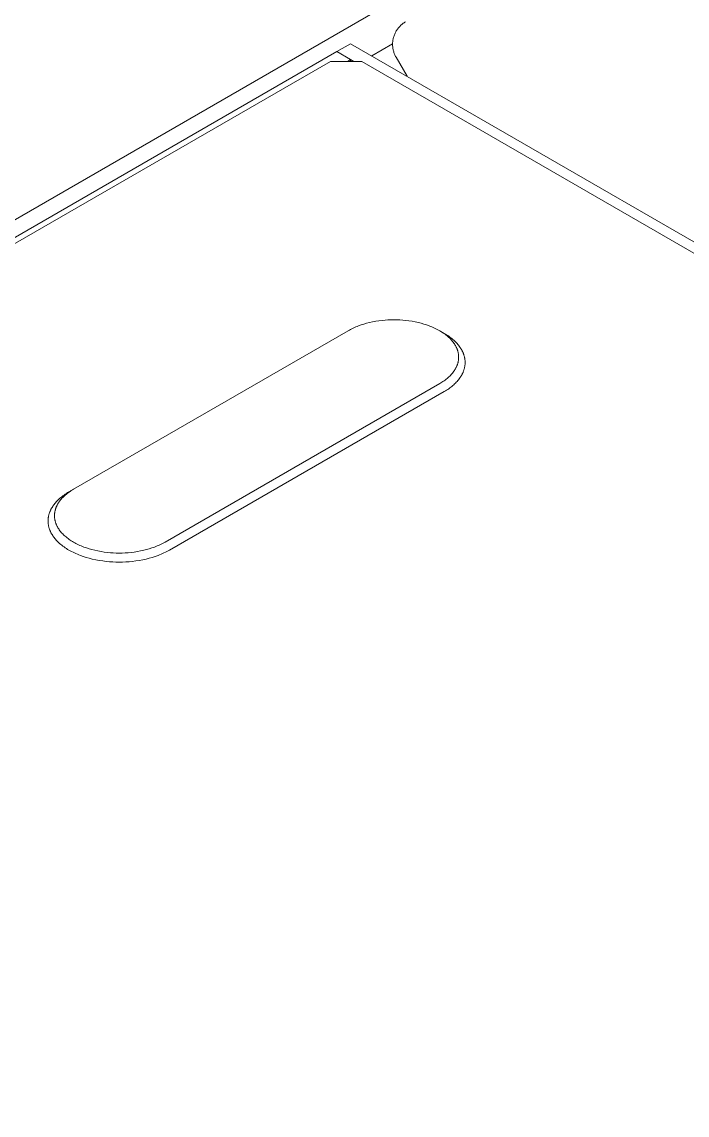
# Model space of a CAD drawing. Header units: inches. Extents: x -10 to 196, y -2 to 124.
# Drawn here: x 140.946 to 143.574, y 72.069 to 76.389 of the extents above; entities that cross this region are included whole.
import ezdxf

# ---------------------------------------------------------------- set-up
doc = ezdxf.new("R2010")
doc.units = ezdxf.units.IN
doc.layers.add('ZANO_R', color=7, linetype='Continuous', lineweight=0)

msp = doc.modelspace()

# ---------------------------------------------------------------- linework, layer by layer
at = {"layer": 'ZANO_R'}
for p, q in [((143.57104, 77.13845), (140.19432, 75.1889)), ((142.43093, 76.36116), (142.43304, 76.36389)), ((142.43304, 76.36389), (142.43525, 76.36655)), ((142.43525, 76.36655), (142.43754, 76.36913)), ((142.43754, 76.36913), (142.43992, 76.37163)), ((142.43992, 76.37163), (142.44238, 76.37406)), ((142.44238, 76.37406), (142.44493, 76.37639)), ((142.44493, 76.37639), (142.44755, 76.37864)), ((142.44755, 76.37864), (142.45025, 76.3808)), ((142.45025, 76.3808), (142.45301, 76.38287)), ((142.45301, 76.38287), (142.45585, 76.38485)), ((142.45585, 76.38485), (142.45875, 76.38672)), ((142.45875, 76.38672), (142.46171, 76.3885)), ((142.41203, 76.31712), (142.41267, 76.32051)), ((142.41267, 76.32051), (142.41342, 76.32389)), ((142.41342, 76.32389), (142.41428, 76.32723)), ((142.41428, 76.32723), (142.41526, 76.33054)), ((142.41526, 76.33054), (142.41635, 76.33382)), ((142.41635, 76.33382), (142.41755, 76.33706)), ((142.41755, 76.33706), (142.41886, 76.34026)), ((142.41886, 76.34026), (142.42028, 76.34341)), ((142.42028, 76.34341), (142.4218, 76.34651)), ((142.4218, 76.34651), (142.42342, 76.34956)), ((142.42342, 76.34956), (142.42515, 76.35255)), ((142.42515, 76.35255), (142.42698, 76.35549)), ((142.42698, 76.35549), (142.4289, 76.35835)), ((142.4289, 76.35835), (142.43093, 76.36116)), ((142.2449, 76.30214), (142.19066, 76.27082)), ((142.2449, 76.30214), (187.40963, 50.22627)), ((142.41058, 76.30144), (142.32834, 76.25396)), ((142.41057, 76.29993), (142.41063, 76.30338)), ((142.41063, 76.29658), (142.41057, 76.29993)), ((142.41063, 76.30338), (142.41081, 76.30683)), ((142.41079, 76.29324), (142.41063, 76.29658)), ((142.41106, 76.2899), (142.41079, 76.29324)), ((142.41081, 76.30683), (142.4111, 76.31027)), ((142.41145, 76.28658), (142.41106, 76.2899)), ((142.4111, 76.31027), (142.4115, 76.3137)), ((142.41194, 76.28326), (142.41145, 76.28658)), ((142.4115, 76.3137), (142.41203, 76.31712)), ((142.41254, 76.27997), (142.41194, 76.28326)), ((142.41324, 76.2767), (142.41254, 76.27997)), ((142.41406, 76.27345), (142.41324, 76.2767)), ((140.23161, 75.13977), (142.19066, 76.27082)), ((140.24417, 75.12322), (142.16509, 76.23226)), ((142.16509, 76.23226), (142.28855, 76.23226)), ((142.2449, 76.2395), (142.19066, 76.27082)), ((142.23234, 76.23226), (142.2449, 76.2395)), ((142.2449, 76.2395), (142.25745, 76.23226)), ((142.2449, 76.2395), (142.2449, 76.23226)), ((142.28855, 76.23226), (187.14901, 50.33205)), ((142.41498, 76.27024), (142.41406, 76.27345)), ((142.416, 76.26705), (142.41498, 76.27024)), ((142.41713, 76.2639), (142.416, 76.26705)), ((142.41836, 76.26079), (142.41713, 76.2639)), ((142.41969, 76.25771), (142.41836, 76.26079)), ((142.42112, 76.25469), (142.41969, 76.25771)), ((142.42265, 76.25171), (142.42112, 76.25469)), ((142.42427, 76.24879), (142.42265, 76.25171)), ((142.46776, 76.17346), (142.42427, 76.24879)), ((142.29734, 75.19462), (142.30814, 75.1977)), ((142.30814, 75.1977), (142.31903, 75.20044)), ((142.31903, 75.20044), (142.33143, 75.20315)), ((142.33143, 75.20315), (142.3439, 75.20546)), ((142.3439, 75.20546), (142.35645, 75.20738)), ((142.35645, 75.20738), (142.36905, 75.20892)), ((142.36905, 75.20892), (142.3807, 75.21001)), ((142.3807, 75.21001), (142.39238, 75.21079)), ((142.39238, 75.21079), (142.40407, 75.21126)), ((142.40407, 75.21126), (142.41577, 75.21142)), ((142.41577, 75.21142), (142.42748, 75.21126)), ((142.42748, 75.21126), (142.43917, 75.2108)), ((142.43917, 75.2108), (142.45085, 75.21001)), ((142.45085, 75.21001), (142.4625, 75.20892)), ((142.4625, 75.20892), (142.4751, 75.20738)), ((142.4751, 75.20738), (142.48765, 75.20546)), ((142.48765, 75.20546), (142.50012, 75.20315)), ((142.50012, 75.20315), (142.51252, 75.20044)), ((142.51252, 75.20044), (142.52341, 75.1977)), ((142.52341, 75.1977), (142.53421, 75.19462)), ((142.23497, 75.16817), (141.15022, 74.54189)), ((142.23497, 75.16817), (142.23992, 75.17096)), ((142.23992, 75.17096), (142.24493, 75.17363)), ((142.24493, 75.17363), (142.25, 75.17618)), ((142.25, 75.17618), (142.25512, 75.17864)), ((142.25512, 75.17864), (142.26029, 75.18098)), ((142.26029, 75.18098), (142.26551, 75.18323)), ((142.26551, 75.18323), (142.27077, 75.18537)), ((142.27077, 75.18537), (142.27606, 75.18742)), ((142.27606, 75.18742), (142.28664, 75.1912)), ((142.28664, 75.1912), (142.29734, 75.19462)), ((142.53421, 75.19462), (142.54491, 75.1912)), ((142.54491, 75.1912), (142.55548, 75.18742)), ((142.55548, 75.18742), (142.56078, 75.18538)), ((142.56078, 75.18538), (142.56604, 75.18323)), ((142.56604, 75.18323), (142.57126, 75.18098)), ((142.57126, 75.18098), (142.57643, 75.17864)), ((142.57643, 75.17864), (142.58155, 75.17619)), ((142.58155, 75.17619), (142.58662, 75.17363)), ((142.58662, 75.17363), (142.59163, 75.17096)), ((142.59163, 75.17096), (142.59658, 75.16817)), ((142.59658, 75.16817), (142.60099, 75.16556)), ((142.61466, 75.15774), (142.60082, 75.16573)), ((142.60099, 75.16556), (142.60534, 75.16286)), ((142.60534, 75.16286), (142.60963, 75.16005)), ((142.60963, 75.16005), (142.61385, 75.15715)), ((142.61385, 75.15715), (142.61799, 75.15413)), ((142.61466, 75.15774), (142.61929, 75.155)), ((142.61799, 75.15413), (142.62205, 75.15102)), ((142.61929, 75.155), (142.62381, 75.1522)), ((142.62381, 75.1522), (142.62821, 75.14934)), ((142.62205, 75.15102), (142.62603, 75.14779)), ((142.62603, 75.14779), (142.62992, 75.14445)), ((142.62821, 75.14934), (142.63249, 75.14642)), ((142.62992, 75.14445), (142.63303, 75.14163)), ((142.63249, 75.14642), (142.63665, 75.14344)), ((142.63303, 75.14163), (142.63607, 75.13873)), ((142.63607, 75.13873), (142.63903, 75.13575)), ((142.63665, 75.14344), (142.64069, 75.14041)), ((142.63903, 75.13575), (142.64191, 75.1327)), ((142.64069, 75.14041), (142.64461, 75.13732)), ((142.64191, 75.1327), (142.6447, 75.12956)), ((142.64461, 75.13732), (142.6484, 75.13419)), ((142.6447, 75.12956), (142.64739, 75.12634)), ((142.64739, 75.12634), (142.64998, 75.12303)), ((142.6484, 75.13419), (142.65206, 75.131)), ((142.64998, 75.12303), (142.65247, 75.11965)), ((142.65206, 75.131), (142.65559, 75.12776)), ((142.65247, 75.11965), (142.65476, 75.11629)), ((142.65476, 75.11629), (142.65693, 75.11285)), ((142.65559, 75.12776), (142.65898, 75.12447)), ((142.65693, 75.11285), (142.65798, 75.1111)), ((142.65798, 75.1111), (142.65899, 75.10934)), ((142.65898, 75.12447), (142.66225, 75.12114)), ((142.65899, 75.10934), (142.65997, 75.10756)), ((142.66225, 75.12114), (142.66537, 75.11777)), ((142.66537, 75.11777), (142.66836, 75.11436)), ((142.66836, 75.11436), (142.67121, 75.1109)), ((142.67121, 75.1109), (142.67391, 75.10741)), ((142.65997, 75.10756), (142.66091, 75.10576)), ((142.66091, 75.10576), (142.66182, 75.10394)), ((142.66182, 75.10394), (142.6627, 75.10211)), ((142.6627, 75.10211), (142.66354, 75.10026)), ((142.66354, 75.10026), (142.66434, 75.09839)), ((142.66434, 75.09839), (142.6651, 75.09651)), ((142.6651, 75.09651), (142.66583, 75.09461)), ((142.66583, 75.09461), (142.66651, 75.0927)), ((142.66651, 75.0927), (142.66716, 75.09077)), ((142.66716, 75.09077), (142.66767, 75.08913)), ((142.66767, 75.08913), (142.66815, 75.08749)), ((142.66815, 75.08749), (142.6686, 75.08583)), ((142.6686, 75.08583), (142.66901, 75.08417)), ((142.66901, 75.08417), (142.6694, 75.0825)), ((142.6694, 75.0825), (142.66976, 75.08082)), ((142.66976, 75.08082), (142.67008, 75.07913)), ((142.67008, 75.07913), (142.67037, 75.07744)), ((142.67037, 75.07744), (142.67063, 75.07575)), ((142.67063, 75.07575), (142.67085, 75.07405)), ((142.67085, 75.07405), (142.67105, 75.07234)), ((142.67105, 75.07234), (142.6712, 75.07063)), ((142.6712, 75.07063), (142.67133, 75.06893)), ((142.67133, 75.06893), (142.67142, 75.06721)), ((142.67142, 75.06721), (142.67147, 75.0655)), ((142.67391, 75.10741), (142.67668, 75.10358)), ((142.67668, 75.10358), (142.678, 75.10166)), ((142.678, 75.10166), (142.67927, 75.09972)), ((142.67927, 75.09972), (142.6805, 75.09777)), ((142.6805, 75.09777), (142.68169, 75.09582)), ((142.68169, 75.09582), (142.68284, 75.09385)), ((142.68284, 75.09385), (142.68394, 75.09188)), ((142.68394, 75.09188), (142.685, 75.0899)), ((142.685, 75.0899), (142.68602, 75.08791)), ((142.68602, 75.08791), (142.68699, 75.08592)), ((142.68699, 75.08592), (142.68792, 75.08391)), ((142.68792, 75.08391), (142.6888, 75.0819)), ((142.6888, 75.0819), (142.68964, 75.07989)), ((142.68964, 75.07989), (142.69043, 75.07787)), ((142.69043, 75.07787), (142.69118, 75.07584)), ((142.69118, 75.07584), (142.69189, 75.07381)), ((142.69189, 75.07381), (142.69255, 75.07177)), ((142.69255, 75.07177), (142.69317, 75.06973)), ((142.69317, 75.06973), (142.69374, 75.06768)), ((142.69374, 75.06768), (142.69427, 75.06563)), ((142.66182, 75.02363), (142.66091, 75.02182)), ((142.6627, 75.02547), (142.66182, 75.02363)), ((142.66354, 75.02732), (142.6627, 75.02547)), ((142.66434, 75.02918), (142.66354, 75.02732)), ((142.6651, 75.03107), (142.66434, 75.02918)), ((142.66583, 75.03296), (142.6651, 75.03107)), ((142.66651, 75.03488), (142.66583, 75.03296)), ((142.66715, 75.0368), (142.66651, 75.03488)), ((142.66766, 75.03844), (142.66715, 75.0368)), ((142.66815, 75.04009), (142.66766, 75.03844)), ((142.66859, 75.04174), (142.66815, 75.04009)), ((142.66901, 75.04341), (142.66859, 75.04174)), ((142.6694, 75.04508), (142.66901, 75.04341)), ((142.66976, 75.04676), (142.6694, 75.04508)), ((142.67008, 75.04844), (142.66976, 75.04676)), ((142.67037, 75.05013), (142.67008, 75.04844)), ((142.67063, 75.05183), (142.67037, 75.05013)), ((142.67085, 75.05353), (142.67063, 75.05183)), ((142.67105, 75.05523), (142.67085, 75.05353)), ((142.6712, 75.05694), (142.67105, 75.05523)), ((142.67133, 75.05865), (142.6712, 75.05694)), ((142.67142, 75.06036), (142.67133, 75.05865)), ((142.67147, 75.06207), (142.67142, 75.06036)), ((142.67147, 75.0655), (142.67149, 75.06379)), ((142.67149, 75.06379), (142.67147, 75.06207)), ((142.69427, 75.06563), (142.69475, 75.06358)), ((142.69475, 75.06358), (142.69518, 75.06152)), ((142.69518, 75.0243), (142.69475, 75.02224)), ((142.69518, 75.06152), (142.69557, 75.05946)), ((142.69557, 75.02636), (142.69518, 75.0243)), ((142.69557, 75.05946), (142.69592, 75.0574)), ((142.69592, 75.02842), (142.69557, 75.02636)), ((142.69592, 75.0574), (142.69622, 75.05533)), ((142.69622, 75.03049), (142.69592, 75.02842)), ((142.69622, 75.05533), (142.69647, 75.05326)), ((142.69647, 75.03255), (142.69622, 75.03049)), ((142.69647, 75.05326), (142.69668, 75.0512)), ((142.69668, 75.03462), (142.69647, 75.03255)), ((142.69668, 75.0512), (142.69684, 75.04913)), ((142.69684, 75.03669), (142.69668, 75.03462)), ((142.69684, 75.04913), (142.69696, 75.04705)), ((142.69696, 75.03877), (142.69684, 75.03669)), ((142.69696, 75.04705), (142.69703, 75.04498)), ((142.69703, 75.04084), (142.69696, 75.03877)), ((142.69703, 75.04498), (142.69705, 75.04291)), ((142.69705, 75.04291), (142.69703, 75.04084)), ((142.62603, 74.97978), (142.62205, 74.97656)), ((142.62992, 74.98312), (142.62603, 74.97978)), ((142.63303, 74.98594), (142.62992, 74.98312)), ((142.63607, 74.98884), (142.63303, 74.98594)), ((142.63903, 74.99182), (142.63607, 74.98884)), ((142.64191, 74.99488), (142.63903, 74.99182)), ((142.6447, 74.99802), (142.64191, 74.99488)), ((142.64739, 75.00124), (142.6447, 74.99802)), ((142.64998, 75.00454), (142.64739, 75.00124)), ((142.65247, 75.00793), (142.64998, 75.00454)), ((142.65476, 75.01129), (142.65247, 75.00793)), ((142.65693, 75.01472), (142.65476, 75.01129)), ((142.65798, 75.01647), (142.65693, 75.01472)), ((142.65899, 75.01824), (142.65798, 75.01647)), ((142.65997, 75.02002), (142.65899, 75.01824)), ((142.66091, 75.02182), (142.65997, 75.02002)), ((142.67668, 74.98224), (142.67391, 74.97841)), ((142.678, 74.98416), (142.67668, 74.98224)), ((142.67927, 74.9861), (142.678, 74.98416)), ((142.6805, 74.98805), (142.67927, 74.9861)), ((142.68169, 74.99), (142.6805, 74.98805)), ((142.68284, 74.99197), (142.68169, 74.99)), ((142.68394, 74.99394), (142.68284, 74.99197)), ((142.685, 74.99592), (142.68394, 74.99394)), ((142.68602, 74.99791), (142.685, 74.99592)), ((142.68699, 74.9999), (142.68602, 74.99791)), ((142.68791, 75.00191), (142.68699, 74.9999)), ((142.6888, 75.00392), (142.68791, 75.00191)), ((142.68964, 75.00593), (142.6888, 75.00392)), ((142.69043, 75.00795), (142.68964, 75.00593)), ((142.69118, 75.00998), (142.69043, 75.00795)), ((142.69189, 75.01201), (142.69118, 75.00998)), ((142.69255, 75.01405), (142.69189, 75.01201)), ((142.69317, 75.01609), (142.69255, 75.01405)), ((142.69374, 75.01814), (142.69317, 75.01609)), ((142.69427, 75.02019), (142.69374, 75.01814)), ((142.69475, 75.02224), (142.69427, 75.02019)), ((142.59658, 74.9594), (141.51183, 74.33312)), ((142.60099, 74.96201), (142.59658, 74.9594)), ((142.60534, 74.96472), (142.60099, 74.96201)), ((142.60963, 74.96752), (142.60534, 74.96472)), ((142.61385, 74.97043), (142.60963, 74.96752)), ((142.61799, 74.97344), (142.61385, 74.97043)), ((142.62205, 74.97656), (142.61799, 74.97344)), ((142.62821, 74.93648), (142.62381, 74.93362)), ((142.63249, 74.9394), (142.62821, 74.93648)), ((142.63665, 74.94238), (142.63249, 74.9394)), ((142.64069, 74.94541), (142.63665, 74.94238)), ((142.64461, 74.94849), (142.64069, 74.94541)), ((142.6484, 74.95163), (142.64461, 74.94849)), ((142.65206, 74.95482), (142.6484, 74.95163)), ((142.65559, 74.95806), (142.65206, 74.95482)), ((142.65899, 74.96135), (142.65559, 74.95806)), ((142.66225, 74.96468), (142.65899, 74.96135)), ((142.66537, 74.96805), (142.66225, 74.96468)), ((142.66836, 74.97146), (142.66537, 74.96805)), ((142.67121, 74.97492), (142.66836, 74.97146)), ((142.67391, 74.97841), (142.67121, 74.97492)), ((142.61466, 74.92808), (141.52991, 74.3018)), ((142.61929, 74.93082), (142.61466, 74.92808)), ((142.62381, 74.93362), (142.61929, 74.93082)), ((141.09202, 74.50224), (141.09544, 74.50534)), ((141.09544, 74.50534), (141.09971, 74.50901)), ((141.09971, 74.50901), (141.10408, 74.51255)), ((141.1021, 74.50328), (141.10489, 74.50642)), ((141.10408, 74.51255), (141.10855, 74.51598)), ((141.10489, 74.50642), (141.10777, 74.50947)), ((141.10777, 74.50947), (141.11073, 74.51245)), ((141.10855, 74.51598), (141.1131, 74.51929)), ((141.11073, 74.51245), (141.11377, 74.51535)), ((141.1131, 74.51929), (141.11774, 74.52249)), ((141.11377, 74.51535), (141.11688, 74.51817)), ((141.11688, 74.51817), (141.12077, 74.52151)), ((141.11774, 74.52249), (141.12245, 74.52557)), ((141.12077, 74.52151), (141.12475, 74.52474)), ((141.12245, 74.52557), (141.12723, 74.52855)), ((141.12475, 74.52474), (141.12881, 74.52785)), ((141.12723, 74.52855), (141.13207, 74.53141)), ((141.12881, 74.52785), (141.13295, 74.53087)), ((141.13207, 74.53141), (141.14599, 74.53945)), ((141.13295, 74.53087), (141.13717, 74.53377)), ((141.13717, 74.53377), (141.14146, 74.53658)), ((141.14146, 74.53658), (141.14581, 74.53928)), ((141.14581, 74.53928), (141.15022, 74.54189)), ((141.06037, 74.4608), (141.06138, 74.4628)), ((141.06138, 74.4628), (141.06241, 74.46478)), ((141.06241, 74.46478), (141.06349, 74.46674)), ((141.06349, 74.46674), (141.0646, 74.46868)), ((141.0646, 74.46868), (141.06575, 74.4706)), ((141.06575, 74.4706), (141.06814, 74.47438)), ((141.06814, 74.47438), (141.07067, 74.47807)), ((141.07067, 74.47807), (141.07339, 74.4818)), ((141.07339, 74.4818), (141.07624, 74.48543)), ((141.07624, 74.48543), (141.0792, 74.48897)), ((141.07821, 74.45955), (141.07865, 74.46121)), ((141.07865, 74.46121), (141.07914, 74.46285)), ((141.07914, 74.46285), (141.07965, 74.46449)), ((141.0792, 74.48897), (141.08226, 74.49242)), ((141.07965, 74.46449), (141.08029, 74.46642)), ((141.08029, 74.46642), (141.08097, 74.46833)), ((141.08097, 74.46833), (141.0817, 74.47023)), ((141.0817, 74.47023), (141.08246, 74.47211)), ((141.08226, 74.49242), (141.08543, 74.49578)), ((141.08246, 74.47211), (141.08326, 74.47398)), ((141.08326, 74.47398), (141.0841, 74.47583)), ((141.0841, 74.47583), (141.08498, 74.47766)), ((141.08498, 74.47766), (141.08589, 74.47948)), ((141.08543, 74.49578), (141.08868, 74.49905)), ((141.08589, 74.47948), (141.08683, 74.48128)), ((141.08683, 74.48128), (141.08781, 74.48306)), ((141.08781, 74.48306), (141.08882, 74.48482)), ((141.08868, 74.49905), (141.09202, 74.50224)), ((141.08882, 74.48482), (141.08987, 74.48657)), ((141.08987, 74.48657), (141.09204, 74.49001)), ((141.09204, 74.49001), (141.09433, 74.49337)), ((141.09433, 74.49337), (141.09682, 74.49675)), ((141.09682, 74.49675), (141.09941, 74.50006)), ((141.09941, 74.50006), (141.1021, 74.50328)), ((141.04974, 74.41663), (141.04976, 74.41852)), ((141.04976, 74.41852), (141.04982, 74.4204)), ((141.04982, 74.4204), (141.04992, 74.42228)), ((141.04992, 74.42228), (141.05005, 74.42416)), ((141.05005, 74.42416), (141.05023, 74.42604)), ((141.05023, 74.42604), (141.05044, 74.42792)), ((141.05044, 74.42792), (141.05069, 74.42979)), ((141.05069, 74.42979), (141.05097, 74.43165)), ((141.05097, 74.43165), (141.05129, 74.43351)), ((141.05129, 74.43351), (141.05165, 74.43536)), ((141.05165, 74.43536), (141.05204, 74.43721)), ((141.05204, 74.43721), (141.05246, 74.43905)), ((141.05246, 74.43905), (141.05292, 74.44088)), ((141.05292, 74.44088), (141.05342, 74.4427)), ((141.05342, 74.4427), (141.05395, 74.44451)), ((141.05395, 74.44451), (141.05451, 74.44631)), ((141.05451, 74.44631), (141.05522, 74.44843)), ((141.05522, 74.44843), (141.05597, 74.45054)), ((141.05597, 74.45054), (141.05677, 74.45262)), ((141.05677, 74.45262), (141.05761, 74.45469)), ((141.05761, 74.45469), (141.05849, 74.45675)), ((141.05849, 74.45675), (141.05941, 74.45878)), ((141.05941, 74.45878), (141.06037, 74.4608)), ((141.07531, 74.43751), (141.07533, 74.43922)), ((141.07533, 74.43579), (141.07531, 74.43751)), ((141.07533, 74.43922), (141.07538, 74.44093)), ((141.07538, 74.43408), (141.07533, 74.43579)), ((141.07538, 74.44093), (141.07547, 74.44265)), ((141.07547, 74.43237), (141.07538, 74.43408)), ((141.07547, 74.44265), (141.0756, 74.44436)), ((141.0756, 74.43066), (141.07547, 74.43237)), ((141.0756, 74.44436), (141.07575, 74.44606)), ((141.07575, 74.42895), (141.0756, 74.43066)), ((141.07575, 74.44606), (141.07595, 74.44777)), ((141.07595, 74.42725), (141.07575, 74.42895)), ((141.07595, 74.44777), (141.07617, 74.44947)), ((141.07617, 74.42555), (141.07595, 74.42725)), ((141.07617, 74.44947), (141.07643, 74.45116)), ((141.07643, 74.42385), (141.07617, 74.42555)), ((141.07643, 74.45116), (141.07672, 74.45285)), ((141.07672, 74.42216), (141.07643, 74.42385)), ((141.07672, 74.45285), (141.07704, 74.45454)), ((141.07704, 74.42048), (141.07672, 74.42216)), ((141.07704, 74.45454), (141.0774, 74.45622)), ((141.0774, 74.4188), (141.07704, 74.42048)), ((141.0774, 74.45622), (141.07779, 74.45789)), ((141.07779, 74.41713), (141.0774, 74.4188)), ((141.07779, 74.45789), (141.07821, 74.45955)), ((141.04976, 74.41475), (141.04974, 74.41663)), ((141.04982, 74.41286), (141.04976, 74.41475)), ((141.04992, 74.41098), (141.04982, 74.41286)), ((141.05005, 74.4091), (141.04992, 74.41098)), ((141.05023, 74.40722), (141.05005, 74.4091)), ((141.05044, 74.40534), (141.05023, 74.40722)), ((141.05068, 74.40347), (141.05044, 74.40534)), ((141.05097, 74.40161), (141.05068, 74.40347)), ((141.05129, 74.39975), (141.05097, 74.40161)), ((141.05164, 74.3979), (141.05129, 74.39975)), ((141.05204, 74.39605), (141.05164, 74.3979)), ((141.05246, 74.39421), (141.05204, 74.39605)), ((141.05292, 74.39238), (141.05246, 74.39421)), ((141.05342, 74.39056), (141.05292, 74.39238)), ((141.05394, 74.38875), (141.05342, 74.39056)), ((141.05451, 74.38695), (141.05394, 74.38875)), ((141.05521, 74.38483), (141.05451, 74.38695)), ((141.05597, 74.38272), (141.05521, 74.38483)), ((141.05676, 74.38064), (141.05597, 74.38272)), ((141.0576, 74.37857), (141.05676, 74.38064)), ((141.05849, 74.37651), (141.0576, 74.37857)), ((141.05941, 74.37448), (141.05849, 74.37651)), ((141.0782, 74.41546), (141.07779, 74.41713)), ((141.07865, 74.41381), (141.0782, 74.41546)), ((141.07913, 74.41216), (141.07865, 74.41381)), ((141.07964, 74.41052), (141.07913, 74.41216)), ((141.08029, 74.4086), (141.07964, 74.41052)), ((141.08097, 74.40668), (141.08029, 74.4086)), ((141.0817, 74.40479), (141.08097, 74.40668)), ((141.08246, 74.4029), (141.0817, 74.40479)), ((141.08326, 74.40104), (141.08246, 74.4029)), ((141.0841, 74.39919), (141.08326, 74.40104)), ((141.08498, 74.39735), (141.0841, 74.39919)), ((141.08589, 74.39554), (141.08498, 74.39735)), ((141.08683, 74.39374), (141.08589, 74.39554)), ((141.08781, 74.39195), (141.08683, 74.39374)), ((141.08882, 74.39019), (141.08781, 74.39195)), ((141.08987, 74.38844), (141.08882, 74.39019)), ((141.09204, 74.38501), (141.08987, 74.38844)), ((141.09433, 74.38165), (141.09204, 74.38501)), ((141.09682, 74.37826), (141.09433, 74.38165)), ((141.09941, 74.37496), (141.09682, 74.37826)), ((141.1021, 74.37174), (141.09941, 74.37496)), ((141.06037, 74.37246), (141.05941, 74.37448)), ((141.06137, 74.37046), (141.06037, 74.37246)), ((141.06241, 74.36848), (141.06137, 74.37046)), ((141.06349, 74.36652), (141.06241, 74.36848)), ((141.0646, 74.36458), (141.06349, 74.36652)), ((141.06575, 74.36266), (141.0646, 74.36458)), ((141.06814, 74.35888), (141.06575, 74.36266)), ((141.07066, 74.35519), (141.06814, 74.35888)), ((141.07339, 74.35146), (141.07066, 74.35519)), ((141.07624, 74.34783), (141.07339, 74.35146)), ((141.07921, 74.34428), (141.07624, 74.34783)), ((141.08227, 74.34083), (141.07921, 74.34428)), ((141.08544, 74.33747), (141.08227, 74.34083)), ((141.0887, 74.33419), (141.08544, 74.33747)), ((141.09204, 74.331), (141.0887, 74.33419)), ((141.10489, 74.3686), (141.1021, 74.37174)), ((141.10777, 74.36554), (141.10489, 74.3686)), ((141.11073, 74.36256), (141.10777, 74.36554)), ((141.11377, 74.35966), (141.11073, 74.36256)), ((141.11688, 74.35684), (141.11377, 74.35966)), ((141.12077, 74.3535), (141.11688, 74.35684)), ((141.12475, 74.35028), (141.12077, 74.3535)), ((141.12881, 74.34716), (141.12475, 74.35028)), ((141.13295, 74.34415), (141.12881, 74.34716)), ((141.13717, 74.34124), (141.13295, 74.34415)), ((141.14146, 74.33844), (141.13717, 74.34124)), ((141.14581, 74.33573), (141.14146, 74.33844)), ((141.15022, 74.33312), (141.14581, 74.33573)), ((141.15517, 74.33034), (141.15022, 74.33312)), ((141.51183, 74.33312), (141.50688, 74.33034)), ((141.09547, 74.3279), (141.09204, 74.331)), ((141.09974, 74.32423), (141.09547, 74.3279)), ((141.10412, 74.32068), (141.09974, 74.32423)), ((141.10859, 74.31725), (141.10412, 74.32068)), ((141.11315, 74.31394), (141.10859, 74.31725)), ((141.11779, 74.31074), (141.11315, 74.31394)), ((141.1225, 74.30765), (141.11779, 74.31074)), ((141.12729, 74.30467), (141.1225, 74.30765)), ((141.13214, 74.3018), (141.12729, 74.30467)), ((141.13759, 74.29874), (141.13214, 74.3018)), ((141.1431, 74.29581), (141.13759, 74.29874)), ((141.14867, 74.29299), (141.1431, 74.29581)), ((141.15431, 74.29029), (141.14867, 74.29299)), ((141.15999, 74.28771), (141.15431, 74.29029)), ((141.16018, 74.32767), (141.15517, 74.33034)), ((141.16525, 74.32511), (141.16018, 74.32767)), ((141.17037, 74.32266), (141.16525, 74.32511)), ((141.17554, 74.32031), (141.17037, 74.32266)), ((141.18076, 74.31806), (141.17554, 74.32031)), ((141.18602, 74.31592), (141.18076, 74.31806)), ((141.19132, 74.31387), (141.18602, 74.31592)), ((141.20189, 74.31009), (141.19132, 74.31387)), ((141.21259, 74.30667), (141.20189, 74.31009)), ((141.22339, 74.3036), (141.21259, 74.30667)), ((141.23428, 74.30085), (141.22339, 74.3036)), ((141.24668, 74.29814), (141.23428, 74.30085)), ((141.25915, 74.29583), (141.24668, 74.29814)), ((141.2717, 74.29392), (141.25915, 74.29583)), ((141.2843, 74.29237), (141.2717, 74.29392)), ((141.29595, 74.29128), (141.2843, 74.29237)), ((141.30763, 74.2905), (141.29595, 74.29128)), ((141.31932, 74.29003), (141.30763, 74.2905)), ((141.33103, 74.28987), (141.31932, 74.29003)), ((141.34273, 74.29003), (141.33103, 74.28987)), ((141.35442, 74.2905), (141.34273, 74.29003)), ((141.3661, 74.29128), (141.35442, 74.2905)), ((141.37775, 74.29238), (141.3661, 74.29128)), ((141.39035, 74.29392), (141.37775, 74.29238)), ((141.4029, 74.29583), (141.39035, 74.29392)), ((141.41537, 74.29814), (141.4029, 74.29583)), ((141.42777, 74.30085), (141.41537, 74.29814)), ((141.43866, 74.30359), (141.42777, 74.30085)), ((141.44946, 74.30667), (141.43866, 74.30359)), ((141.46016, 74.31009), (141.44946, 74.30667)), ((141.47074, 74.31387), (141.46016, 74.31009)), ((141.47603, 74.31592), (141.47074, 74.31387)), ((141.48129, 74.31807), (141.47603, 74.31592)), ((141.48651, 74.32031), (141.48129, 74.31807)), ((141.49168, 74.32266), (141.48651, 74.32031)), ((141.4968, 74.32511), (141.49168, 74.32266)), ((141.50187, 74.32767), (141.4968, 74.32511)), ((141.50688, 74.33034), (141.50187, 74.32767)), ((141.50774, 74.2903), (141.50205, 74.28771)), ((141.51338, 74.29299), (141.50774, 74.2903)), ((141.51895, 74.29581), (141.51338, 74.29299)), ((141.52446, 74.29874), (141.51895, 74.29581)), ((141.52991, 74.3018), (141.52446, 74.29874)), ((141.16573, 74.28524), (141.15999, 74.28771)), ((141.17152, 74.28288), (141.16573, 74.28524)), ((141.17734, 74.28063), (141.17152, 74.28288)), ((141.18898, 74.27647), (141.17734, 74.28063)), ((141.20074, 74.27271), (141.18898, 74.27647)), ((141.21263, 74.26933), (141.20074, 74.27271)), ((141.22461, 74.26631), (141.21263, 74.26933)), ((141.23824, 74.26333), (141.22461, 74.26631)), ((141.25197, 74.26079), (141.23824, 74.26333)), ((141.26577, 74.25868), (141.25197, 74.26079)), ((141.27962, 74.25698), (141.26577, 74.25868)), ((141.29244, 74.25578), (141.27962, 74.25698)), ((141.30529, 74.25492), (141.29244, 74.25578)), ((141.31815, 74.25441), (141.30529, 74.25492)), ((141.33103, 74.25423), (141.31815, 74.25441)), ((141.3439, 74.25441), (141.33103, 74.25423)), ((141.35676, 74.25492), (141.3439, 74.25441)), ((141.36961, 74.25578), (141.35676, 74.25492)), ((141.38243, 74.25698), (141.36961, 74.25578)), ((141.39628, 74.25868), (141.38243, 74.25698)), ((141.41008, 74.26079), (141.39628, 74.25868)), ((141.42381, 74.26333), (141.41008, 74.26079)), ((141.43745, 74.26631), (141.42381, 74.26333)), ((141.44943, 74.26933), (141.43745, 74.26631)), ((141.46131, 74.27271), (141.44943, 74.26933)), ((141.47307, 74.27647), (141.46131, 74.27271)), ((141.48471, 74.28063), (141.47307, 74.27647)), ((141.49053, 74.28288), (141.48471, 74.28063)), ((141.49632, 74.28524), (141.49053, 74.28288)), ((141.50205, 74.28771), (141.49632, 74.28524))]:
    msp.add_line(p, q, dxfattribs=at)

doc.saveas('drawing.dxf')
